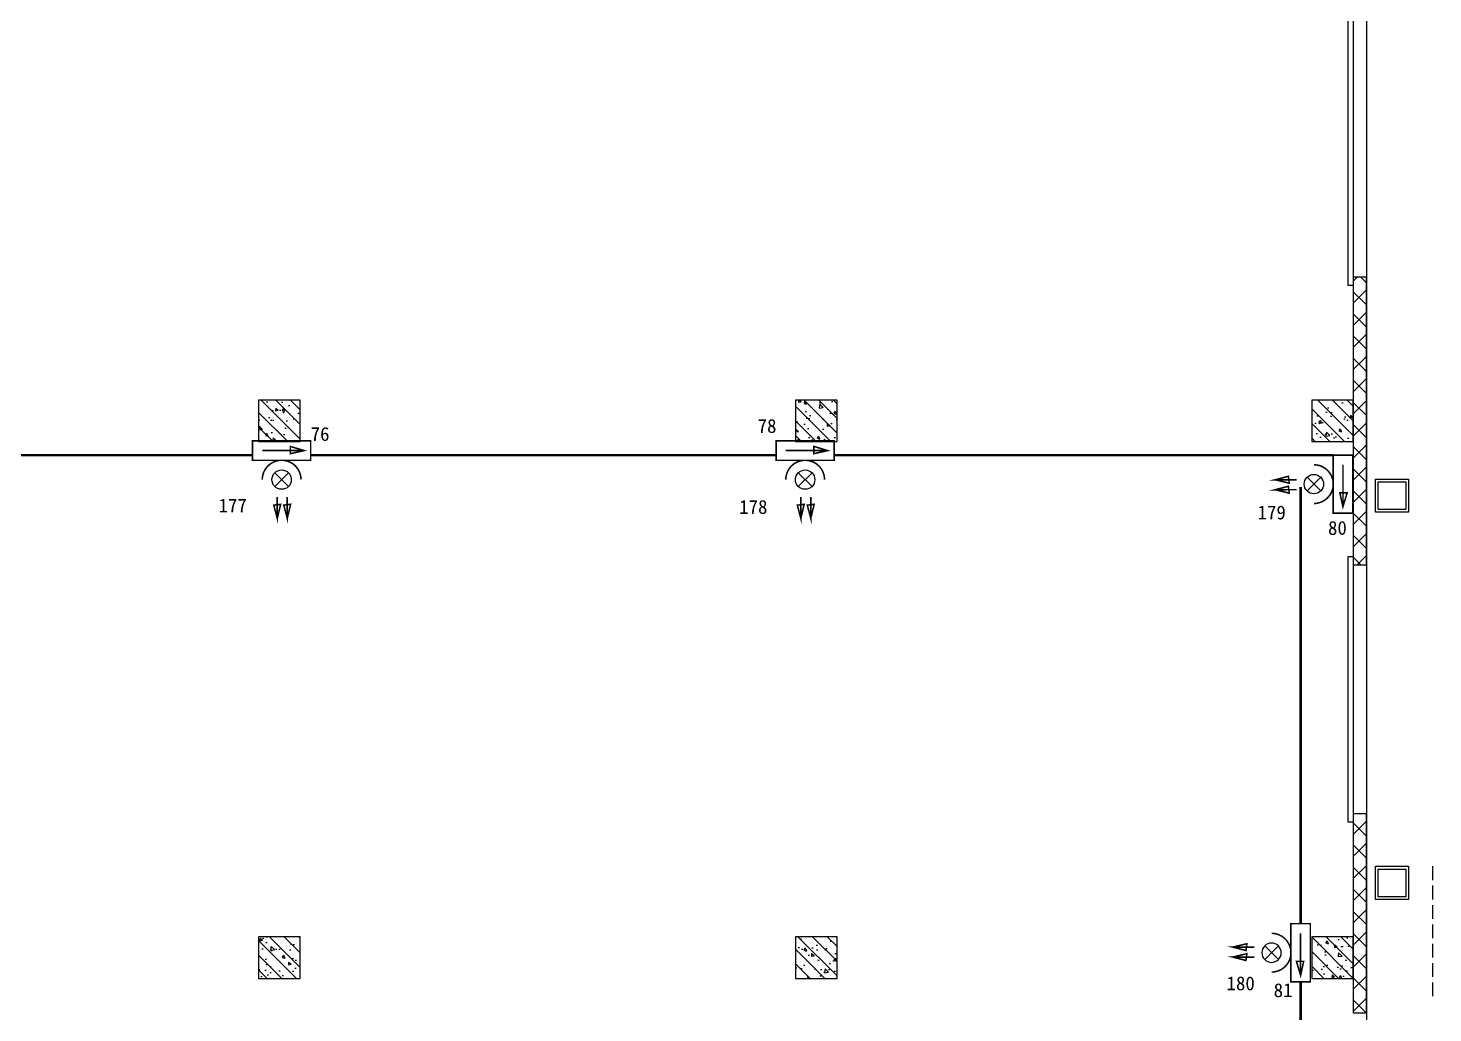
# Model space of a CAD drawing. Header units: millimetres. Extents: x -633009578 to 5705885, y -633235091 to 2571734.
# Drawn here: x 3139980 to 3165360, y 2078035 to 2095835 of the extents above; entities that cross this region are included whole.
import ezdxf

# ---------------------------------------------------------------- set-up
doc = ezdxf.new("R2010")
doc.units = ezdxf.units.MM
doc.header["$LTSCALE"] = 1000
doc.header["$MEASUREMENT"] = 0
doc.linetypes.add('DASH', pattern=[0.35, 0.25, -0.1])
doc.layers.get('0').update_dxf_attribs({"color": 9})
for name, color, linetype in [('000000000000电气', 7, 'Continuous'), ('A-COLUM(柱)', 255, 'Continuous'), ('A-DOOR(门）', 4, 'Continuous'), ('A-F-AREA(计算)', 5, 'Continuous'), ('A-HATH(填充)', 8, 'Continuous'), ('A-ROOF-G(钢构)', 25, 'Continuous'), ('A-ST-O(室外)', 54, 'Continuous'), ('WALL', 9, 'Continuous'), ('电-强电平面-线缆', 3, 'Continuous'), ('设备-照明', 3, 'Continuous')]:
    doc.layers.add(name, color=color, linetype=linetype)
doc.styles.add('IDQSTYLE', font='simhei.ttf', dxfattribs={"width": 0.707, "bigfont": 'hztxt.shx'})
doc.styles.add('宋体', font='simhei.ttf')
pattern_1 = [(45, (597821.4751960551, 677964.29318137), (-200.0002033111466, 200.0002033111467), []), (135, (597821.4751960551, 677964.29318137), (-200.0002033111467, -200.0002033111466), [])]

# ---------------------------------------------------------------- blocks, each defined once
blk = doc.blocks.new('HC000078')
at = {"color": 0, "linetype": 'Continuous', "const_width": 0.2}
for points in [[(-3.750000000000028, 1.25), (3.75, 1.25), (3.75, -1.25), (-3.750000000000028, -1.25), (-3.750000000000028, 1.25)], [(2.5, 0), (-2.500000000000028, 0)]]:
    blk.add_lwpolyline(points, dxfattribs=at)
blk.add_lwpolyline([(2.917016710174721, 0), (1.120131515022848, 0.3984556212736834), (1.120131515022848, -0.539087017017323)], close=True, dxfattribs=at)
at = {"color": 0, "style": 'IDQSTYLE', "width": 0.7}
blk.add_attdef('PSFHATT', (5.75, -1.25), '', height=2.5, dxfattribs=at)
blk = doc.blocks.new('HC000064')
at = {"color": 0, "linetype": 'Continuous'}
for p, q in [((-0.8838834764831063, -0.8838834764831063), (0.8838834764831063, 0.8838834764831063)), ((-0.8838834764830494, 0.8838834764831063), (0.8838834764831631, -0.8838834764831063))]:
    blk.add_line(p, q, dxfattribs=at)
at = {"color": 0, "linetype": 'Continuous', "const_width": 0.2}
blk.add_lwpolyline([(5.710751695749348e-14, 2.499999999999886, 0.1989123673796647), (-1.767766952966326, 1.767766952966327, 0.1989123673796613), (-2.5, 1.951292859901378e-16, 0.1989123673796761), (-1.767766952966326, -1.76776695296644, 0.1989123673796782), (5.594010226827932e-14, -2.500000000000227)], format="xyb", dxfattribs=at)
for points in [[(2.226896073527712, 0.5659208660671311), (5.003498004369476, 0.5624686703930024), (3.296463286048663, 1.009912150058199), (3.185957433181557, 0.1260038671447887), (5.003498004369476, 0.5624686703930024)], [(2.224443767981995, -0.721123763554715), (5.001045698823816, -0.7245759592289005), (3.294010980502946, -0.2771324795636474), (3.18350512763584, -1.161040762477114), (5.001045698823816, -0.7245759592289005)]]:
    blk.add_lwpolyline(points, dxfattribs=at)
at = {"color": 0, "linetype": 'Continuous'}
for centre, radius, start, end in [((1.199040866595169e-14, -7.105427357601002e-14), 1.250000000000069, 135.0000000000036, 179.9999999999968), ((-2.259303855112194e-14, -1.740829702612245e-13), 1.250000000000117, 89.99999999999898, 134.9999999999991), ((-9.10937991704941e-14, -1.740829702612245e-13), 1.250000000000117, 45.00000000000085, 89.99999999999582), ((-1.252331571777177e-13, -7.088774012231625e-14), 1.250000000000068, 3.249254662582951e-12, 44.99999999999639), ((-2.284838984678572e-13, -5.684341886080801e-14), 1.250000000000172, 315.0000000000093, 2.605510395054555e-12), ((-2.264854970235319e-14, -5.695444116327053e-14), 1.250000000000034, 179.9999999999974, 225.0000000000007), ((-2.270406085358445e-14, -1.338928967697939e-13), 1.24999999999998, 224.9999999999983, 270.000000000001), ((-9.131584377541913e-14, 3.996802888650564e-15), 1.250000000000118, 270.0000000000042, 315.0000000000028)]:
    blk.add_arc(centre, radius, start, end, dxfattribs=at)
at = {"color": 0, "style": 'IDQSTYLE', "width": 0.7}
blk.add_attdef('PSFHATT', (7.003498004369476, -2.500000010000227), '', height=2.5, dxfattribs=at)
blk = doc.blocks.new('$DorLib2D$00000126')
at = {"color": 0, "linetype": 'Continuous'}
for p, q in [((-0.5319999999956053, 0.5), (-0.5319999999956053, 0.900000000000091)), ((0.5320000000047003, 0.900000000000091), (0.5320000000047003, 0.5000000000002274))]:
    blk.add_line(p, q, dxfattribs=at)
at = {"color": 0, "linetype": 'DASH'}
for p, q in [((-0.5319999999956053, 0.900000000000091), (0.5320000000047003, 0.900000000000091)), ((-0.5319999999956053, 0.5), (0.5320000000047003, 0.5000000000002274))]:
    blk.add_line(p, q, dxfattribs=at)
blk = doc.blocks.new('_FZH')
h = blk.add_hatch()
h.set_pattern_fill('钢筋混凝土', color=256, scale=0.1, style=0)
h.set_pattern_definition([(45, (0, 0), (-0.1767766952966369, 0.1767766952966369), []), (50, (0, 0), (0.7172601826007535, -0.06275213498259512), [0.07500000000000001, -0.8250000000000001]), (355, (0, 0), (-0.138751333613, 0.7521921337000119), [0.06, -0.66]), (100.4514, (0.05977168000000001, -0.00522934), (0.5785093817140216, 0.6894395420609536), [0.06374019, -0.701142112]), (46.1842, (0, 0.2), (1.067241048625645, -0.1655190143290181), [0.1125, -1.2375]), (96.6356, (0.088936745, 0.186206693), (0.9346627055487033, 0.9741178709004418), [0.095610288, -1.051713]), (351.1842, (0, 0.2), (0.9346619451336272, 0.9741186009253247), [0.09000000000000001, -0.9900000000000001]), (21, (0.1, 0.15), (0.5969070521184617, -0.4026188906653388), [0.07500000000000001, -0.8250000000000001]), (326, (0.1, 0.15), (0.2433153319215824, 0.7251500450468529), [0.06, -0.66]), (71.4514, (0.149742233, 0.116448394), (0.84022262858149, 0.3225304967099524), [0.06374019, -0.701142112]), (37.50000000000001, (0, 0), (0.01215985531729062, 0.3328938538313115), [0, -0.652, 0, -0.67, 0, -0.6625000000000001]), (7.499999999999999, (0, 0), (0.2630695374421486, 0.3944117118823603), [0, -0.382, 0, -0.637, 0, -0.2525]), (-32.5, (-0.223, 0), (0.533822436172409, -0.02255487173437976), [0, -0.25, 0, -0.78, 0, -1.035]), (-42.5, (-0.323, 0), (0.5831861693423862, 0.1001049823323177), [0, -0.325, 0, -0.518, 0, -0.735])])
h.paths.add_polyline_path([(-0.5, -0.5), (0.5, -0.5), (0.5, 0.5), (-0.5, 0.5)])
blk.add_lwpolyline([(-0.5, -0.5), (0.5, -0.5), (0.5, 0.5), (-0.5, 0.5)], close=True)

msp = doc.modelspace()

# ---------------------------------------------------------------- hatches: boundary and pattern name
at = {"layer": 'A-HATH(填充)'}
h = msp.add_hatch(dxfattribs=at)
h.set_pattern_fill('多孔材料', color=256, scale=100, style=0)
h.set_pattern_definition(pattern_1)
h.paths.add_polyline_path([(3163919.994031783, 2091334.629172785), (3163919.994031783, 2086134.629172276), (3164159.994031775, 2086134.629172276), (3164159.994031776, 2091334.629172785)])
h = msp.add_hatch(dxfattribs=at)
h.set_pattern_fill('多孔材料', color=256, scale=100, style=0)
h.set_pattern_definition(pattern_1)
h.paths.add_polyline_path([(3163919.994031783, 2081634.629172785), (3163919.994031783, 2078034.62917431), (3164159.994031774, 2078034.62917431), (3164159.994031774, 2081634.629172785)])

# ---------------------------------------------------------------- linework, layer by layer
at = {"layer": 'A-DOOR(门）'}
for p, q in [((3164159.99403178, 2095834.629172627), (3164159.99403178, 2091334.629172627)), ((3164159.99403178, 2086134.629172626), (3164159.99403178, 2081634.629172626))]:
    msp.add_line(p, q, dxfattribs=at)
at = {"layer": 'A-F-AREA(计算)'}
msp.add_lwpolyline([(3029879.994031782, 2196074.629172625), (3164159.994031782, 2196074.629172625), (3164159.994031782, 2059994.629172625), (3029879.994031782, 2059994.629172625)], close=True, dxfattribs=at)
at = {"layer": 'A-ROOF-G(钢构)'}
for points in [[(3164319.994031763, 2087684.629172627), (3164919.994031763, 2087684.629172627), (3164919.994031763, 2087084.629172627), (3164319.994031763, 2087084.629172627)], [(3164369.994031763, 2087634.629172627), (3164869.994031763, 2087634.629172627), (3164869.994031763, 2087134.629172627), (3164369.994031763, 2087134.629172627)], [(3164319.994031763, 2080684.629172625), (3164919.994031763, 2080684.629172625), (3164919.994031763, 2080084.629172625), (3164319.994031763, 2080084.629172625)], [(3164369.994031763, 2080634.629172625), (3164869.994031763, 2080634.629172625), (3164869.994031763, 2080134.629172625), (3164369.994031763, 2080134.629172625)]]:
    msp.add_lwpolyline(points, close=True, dxfattribs=at)
at = {"layer": 'A-ST-O(室外)', "linetype": 'DASH'}
msp.add_lwpolyline([(3165359.997059, 2078334.629569355), (3165359.997446893, 2080684.629172626)], dxfattribs=at)
at = {"layer": 'WALL'}
for p, q in [((3163919.994031783, 2091334.629172785), (3163919.994031783, 2086134.629172276)), ((3164159.994031776, 2091334.629172785), (3163919.994031783, 2091334.629172785)), ((3164159.994031775, 2086134.629172276), (3164159.994031776, 2091334.629172785)), ((3163919.994031783, 2086134.629172276), (3164159.994031775, 2086134.629172276)), ((3163919.994031783, 2081634.629172785), (3163919.994031783, 2078034.62917431)), ((3164159.994031774, 2081634.629172785), (3163919.994031783, 2081634.629172785)), ((3164159.994031774, 2078034.62917431), (3164159.994031774, 2081634.629172785)), ((3163919.994031783, 2078034.62917431), (3164159.994031774, 2078034.62917431))]:
    msp.add_line(p, q, dxfattribs=at)
at = {"layer": '电-强电平面-线缆', "color": 1, "linetype": 'Continuous', "const_width": 45}
for points in [[(3135827.928841428, 2088117.048891247), (3144035.330663627, 2088117.048891247)], [(3145085.530663628, 2088117.048891247), (3153493.826298903, 2088117.048891247)], [(3154544.026298903, 2088117.048891247), (3163559.743495831, 2088117.048891247)], [(3162969.797455083, 2079647.852025431), (3162969.797455083, 2087541.714780203)], [(3162969.797455083, 2077484.938015164), (3162969.797455083, 2078597.852025431)]]:
    msp.add_lwpolyline(points, dxfattribs=at)

# ---------------------------------------------------------------- block references
at = {"layer": 'A-COLUM(柱)', "xscale": 750, "yscale": 750, "zscale": 750, "rotation": 270}
for p in [(3144519.99403178, 2088734.629172626), (3154219.99403178, 2088734.629172626), (3163544.99403178, 2088734.629172626), (3144519.99403178, 2079034.629172626), (3154219.99403178, 2079034.629172626), (3163544.99403178, 2079034.629172626)]:
    msp.add_blockref('_FZH', p, dxfattribs=at)
at = {"layer": 'A-DOOR(门）', "xscale": -4500, "yscale": 240, "zscale": 4500, "rotation": 89.99999999999999}
for p in [(3164039.99403178, 2093584.629172627), (3164039.99403178, 2083884.629172626)]:
    msp.add_blockref('$DorLib2D$00000126', p, dxfattribs=at)
at = {"layer": '设备-照明', "yscale": 140, "zscale": 140}
for name, p, xscale, rotation in [('HC000078', (3144560.430663628, 2088198.088471717), -140, 180), ('HC000078', (3154018.926298903, 2088198.088471717), -140, 180), ('HC000064', (3144560.430663628, 2087673.088471718), -140, 89.99999999999993), ('HC000064', (3154018.926298904, 2087673.088471718), -140, 89.99999999999993), ('HC000078', (3163734.743495831, 2087592.048891247), -140, 89.99999999999977), ('HC000064', (3163209.743495832, 2087592.048891246), -140, 359.9999999999999), ('HC000078', (3162969.797455083, 2079122.852025431), 140, 270.0000000000001), ('HC000064', (3162444.797455083, 2079122.852025431), 140, 180)]:
    msp.add_blockref(name, p, dxfattribs=dict(at, xscale=xscale, rotation=rotation))

# ---------------------------------------------------------------- texts
at = {"layer": '000000000000电气', "color": 0, "lineweight": 35, "style": '宋体'}
for s, p in [('76', (3145085.430663628, 2088373.088471717)), ('78', (3153160.410836112, 2088517.856403427)), ('80', (3163465.179433237, 2086675.126627211)), ('81', (3162482.80950748, 2078320.074405522))]:
    msp.add_text(s, height=250, dxfattribs=at).set_placement(p)
at = {"layer": '000000000000电气', "color": 4, "lineweight": 35, "style": '宋体'}
for s, p in [('177', (3143422.108034944, 2087079.251950704)), ('178', (3152827.731128956, 2087054.758140544)), ('179', (3162193.273442628, 2086954.556190049)), ('180', (3161632.142519406, 2078444.070521183))]:
    msp.add_text(s, height=250, dxfattribs=at).set_placement(p)

doc.saveas('drawing.dxf')
